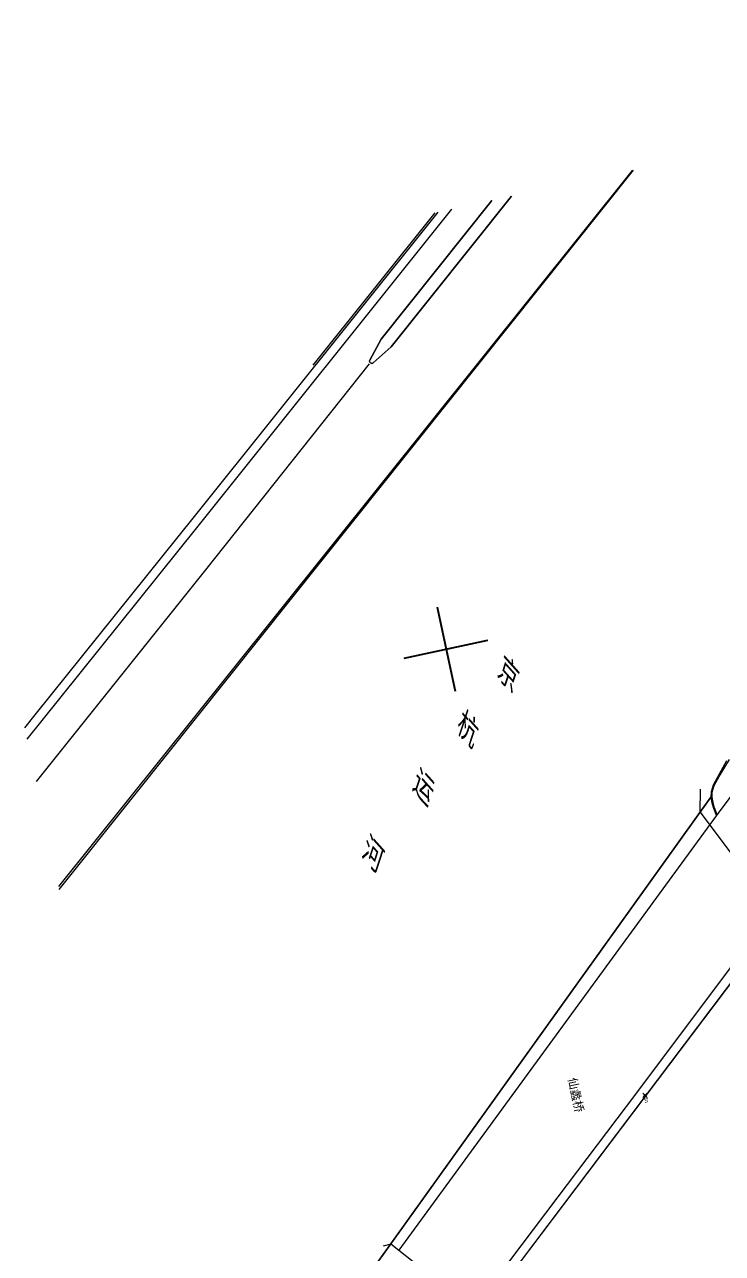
# Model space of a CAD drawing. Extents: x 526875 to 527530, y 3493038 to 3493574.
# Drawn here: x 526875.3 to 527038.2, y 3493267.4 to 3493553.8 of the extents above; entities that cross this region are included whole.
import ezdxf
from ezdxf.enums import TextEntityAlignment as Align

# ---------------------------------------------------------------- set-up
doc = ezdxf.new("R2010")
doc.units = 0
doc.header["$LTSCALE"] = 2
doc.header["$PDMODE"] = 35
doc.header["$PDSIZE"] = 0.5
doc.layers.get('0').update_dxf_attribs({"linetype": 'CONTINUOUS'})
for name, color, linetype in [('assist', 7, 'CONTINUOUS'), ('DLSS', 7, 'CONTINUOUS'), ('DLSS-一般道路、桥梁名称注记', 7, 'CONTINUOUS'), ('SXSS', 7, 'CONTINUOUS'), ('SXSS-水系名称注记', 7, 'CONTINUOUS'), ('TK', 7, 'CONTINUOUS'), ('zdh2', 7, 'CONTINUOUS'), ('交通辅助线_1000', 7, 'CONTINUOUS'), ('交通面_1000', 7, 'CONTINUOUS'), ('植被面_1000', 7, 'CONTINUOUS')]:
    doc.layers.add(name, color=color, linetype=linetype)
doc.layers.add('线状交通及附属设施辅助层', color=7, linetype='CONTINUOUS', lineweight=30)
doc.layers.add('线状工矿建（构）筑物及其他设施', color=7, linetype='CONTINUOUS', lineweight=30)
doc.styles.add('宋体', font='SimSun.ttf')
doc.styles.add('细等线体', font='', dxfattribs={"width": 0.8})
doc.styles.get('细等线体').set_extended_font_data('迷你简细等线')

# ---------------------------------------------------------------- blocks, each defined once
blk = doc.blocks.new('acfgw')
at = {"color": 4}
for p, q in [((0, -5), (0, 5)), ((-5, 0), (5, 0))]:
    blk.add_line(p, q, dxfattribs=at)

msp = doc.modelspace()

# ---------------------------------------------------------------- linework, layer by layer
at = {"layer": 'assist', "color": 252, "linetype": 'Continuous', "lineweight": 0, "flags": 128}
msp.add_lwpolyline([(527051.47, 3493345.52), (526981.63, 3493253.06), (526960.78, 3493269.55), (527032.96, 3493370.21)], close=True, dxfattribs=at)
at = {"layer": 'DLSS', "color": 252, "linetype": 'Continuous', "lineweight": 0}
for p, q in [((527032.96, 3493370.21, -3.07), (527033.06, 3493375.59, -3.07)), ((526962.74, 3493268.14), (527036.75, 3493369.38)), ((527051.47, 3493345.52), (526981.63, 3493253.06)), ((526960.78, 3493269.55, -3.07), (526958.99, 3493269.06))]:
    msp.add_line(p, q, dxfattribs=at)
at = {"layer": 'SXSS', "color": 252, "linetype": 'Continuous', "lineweight": 0, "elevation": -3.07}
for points in [[(527039.08, 3493382.22), (527037.39, 3493379.1), (527035.99, 3493376.56), (527035.53, 3493374.97), (527035.49, 3493373.74), (526953.51, 3493259.41)], [(526953.75, 3493259.75), (527035.49, 3493373.74), (527035.71, 3493372.42), (527036.08, 3493371.2), (527036.75, 3493369.38)]]:
    msp.add_lwpolyline(points, dxfattribs=at)
at = {"layer": 'TK', "color": 252, "linetype": 'Continuous', "lineweight": 0}
for p, q in [((526971.58, 3493418.01), (526975.78, 3493398.45)), ((526963.91, 3493406.13), (526983.46, 3493410.33))]:
    msp.add_line(p, q, dxfattribs=at)
at = {"layer": 'zdh2', "linetype": 'Continuous', "lineweight": 0}
msp.add_point((527020.12, 3493304.2, 18.08), dxfattribs=at)
at = {"layer": '交通辅助线_1000', "color": 252, "lineweight": 0, "elevation": -3.07}
for points in [[(527017.11, 3493519.85), (526922.82, 3493402.24), (526883.28, 3493352.93)], [(526984.37, 3493512.81), (526958.56, 3493480.53), (526955.86, 3493475.61), (526955.82, 3493475.45), (526955.82, 3493475.36), (526955.83, 3493475.26), (526955.9, 3493475.11), (526955.95, 3493475.03), (526956.02, 3493474.97), (526956.1, 3493474.92), (526956.19, 3493474.88), (526956.36, 3493474.86), (526956.45, 3493474.86), (526956.54, 3493474.89), (526956.69, 3493474.97), (526960.86, 3493478.68), (526988.96, 3493513.8)], [(526974.95, 3493510.79), (526915.45, 3493436.52), (526879.39, 3493391.6), (526875.91, 3493387.24)], [(526942.64, 3493474.45), (526971.11, 3493509.96)], [(526960.22, 3493228.21), (526999.85, 3493280.56), (527015.76, 3493301.61), (527050.84, 3493348.31)]]:
    msp.add_lwpolyline(points, dxfattribs=at)
at = {"layer": '交通面_1000', "color": 252, "lineweight": 0, "elevation": -3.07}
msp.add_lwpolyline([(527036.75, 3493369.38), (527043.95, 3493378.9), (527043.14, 3493379.47), (527049.88, 3493388.32), (527060.85, 3493402.83), (527069.67, 3493414.4), (527094.59, 3493447.4), (527106.36, 3493462.89), (527108.72, 3493465.93), (527112.6, 3493471.03), (527150.12, 3493520.64), (527160.27, 3493533.97), (527171.78, 3493549.27), (527175.26, 3493553.84)], dxfattribs=at)
at = {"layer": '植被面_1000', "color": 252, "lineweight": 0, "elevation": -3.07}
msp.add_lwpolyline([(526988.96, 3493513.8), (526960.86, 3493478.68), (526956.69, 3493474.97), (526956.54, 3493474.89), (526956.45, 3493474.86), (526956.36, 3493474.86), (526956.19, 3493474.88), (526956.1, 3493474.92), (526956.02, 3493474.97), (526955.95, 3493475.03), (526955.9, 3493475.11), (526955.83, 3493475.26), (526955.82, 3493475.36), (526955.82, 3493475.45), (526955.86, 3493475.61), (526958.56, 3493480.53), (526984.37, 3493512.81)], dxfattribs=at)
at = {"layer": '线状交通及附属设施辅助层', "color": 252, "lineweight": 0, "elevation": -3.07}
for points in [[(527017.11, 3493519.85), (526922.82, 3493402.24), (526883.28, 3493352.93)], [(526984.37, 3493512.81), (526958.56, 3493480.53), (526955.86, 3493475.61), (526955.82, 3493475.45), (526955.82, 3493475.36), (526955.83, 3493475.26), (526955.9, 3493475.11), (526955.95, 3493475.03), (526956.02, 3493474.97), (526956.1, 3493474.92), (526956.19, 3493474.88), (526956.36, 3493474.86), (526956.45, 3493474.86), (526956.54, 3493474.89), (526956.69, 3493474.97), (526960.86, 3493478.68), (526988.96, 3493513.8)], [(526974.95, 3493510.79), (526915.45, 3493436.52), (526879.39, 3493391.6), (526875.91, 3493387.24)], [(526942.64, 3493474.45), (526971.11, 3493509.96)]]:
    msp.add_lwpolyline(points, dxfattribs=at)
at = {"layer": '线状工矿建（构）筑物及其他设施', "color": 252, "lineweight": 0, "elevation": -3.07}
for points in [[(526883.43, 3493352.24), (526901.04, 3493374.26), (526922.95, 3493401.63), (527017.39, 3493519.91)], [(526971.73, 3493510.1), (526914.88, 3493439.18), (526877.76, 3493392.9), (526875.34, 3493389.87)], [(526955.78, 3493474.76), (526917.55, 3493426.72), (526885.48, 3493386.72), (526878.03, 3493377.39)], [(527036.93, 3493369.62), (527036.31, 3493371.28), (527035.96, 3493372.48), (527035.74, 3493373.76), (527035.78, 3493374.93), (527036.22, 3493376.47), (527037.36, 3493378.53), (527039.79, 3493382.5)]]:
    msp.add_lwpolyline(points, dxfattribs=at)

# ---------------------------------------------------------------- block references
at = {"layer": 'TK', "color": 252, "linetype": 'Continuous', "lineweight": 0, "xscale": 2, "yscale": 2, "rotation": 282.1294735584918}
msp.add_blockref('acfgw', (526973.68, 3493408.23), dxfattribs=at)

# ---------------------------------------------------------------- texts
at = {"layer": 'DLSS-一般道路、桥梁名称注记', "color": 252, "linetype": 'Continuous', "lineweight": 0, "style": '细等线体'}
msp.add_text('仙蠡桥', height=2, rotation=282.1295, dxfattribs=at).set_placement((527002.4, 3493303.97), align=Align.BOTTOM_CENTER)
at = {"layer": 'SXSS-水系名称注记', "color": 252, "linetype": 'Continuous', "lineweight": 0, "style": '宋体', "oblique": 330}
for s, p in [('京', (526986.48, 3493399.14, -3.07)), ('杭', (526977, 3493386.35, -3.07)), ('运', (526966.69, 3493372.82, -3.07)), ('河', (526954.88, 3493357.16, -3.07))]:
    msp.add_text(s, height=4.5, rotation=311.7962, dxfattribs=at).set_placement(p, align=Align.BOTTOM_CENTER)
at = {"layer": 'zdh2', "linetype": 'Continuous', "lineweight": 0, "style": '细等线体', "width": 0.8}
msp.add_text('qn', height=1, rotation=282.1295, dxfattribs=at).set_placement((527019.8, 3493303.88, 18.08))

doc.saveas('drawing.dxf')
